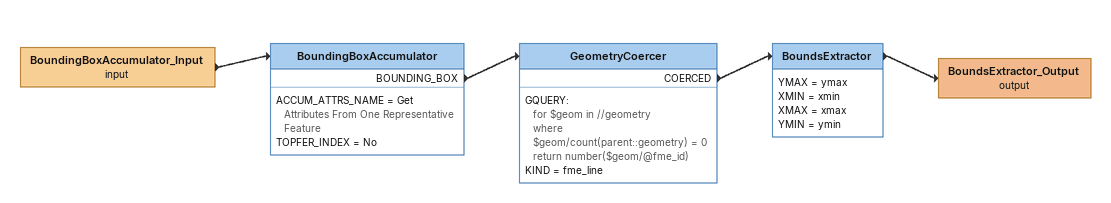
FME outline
BoundingBoxAccumulator_Input (input)
    -> BoundingBoxAccumulator
BoundingBoxAccumulator
    ACCUM_ATTRS_NAME = Get Attributes From One Representative Feature
    TOPFER_INDEX = No
    BOUNDING_BOX -> GeometryCoercer
GeometryCoercer
    GQUERY:
      for $geom in //geometry
      where $geom/count(parent::geometry) = 0
      return number($geom/@fme_id)
    KIND = fme_line
    COERCED -> BoundsExtractor
BoundsExtractor
    YMAX = ymax
    XMIN = xmin
    XMAX = xmax
    YMIN = ymin
    -> BoundsExtractor_Output (output)
BoundsExtractor_Output (output)
